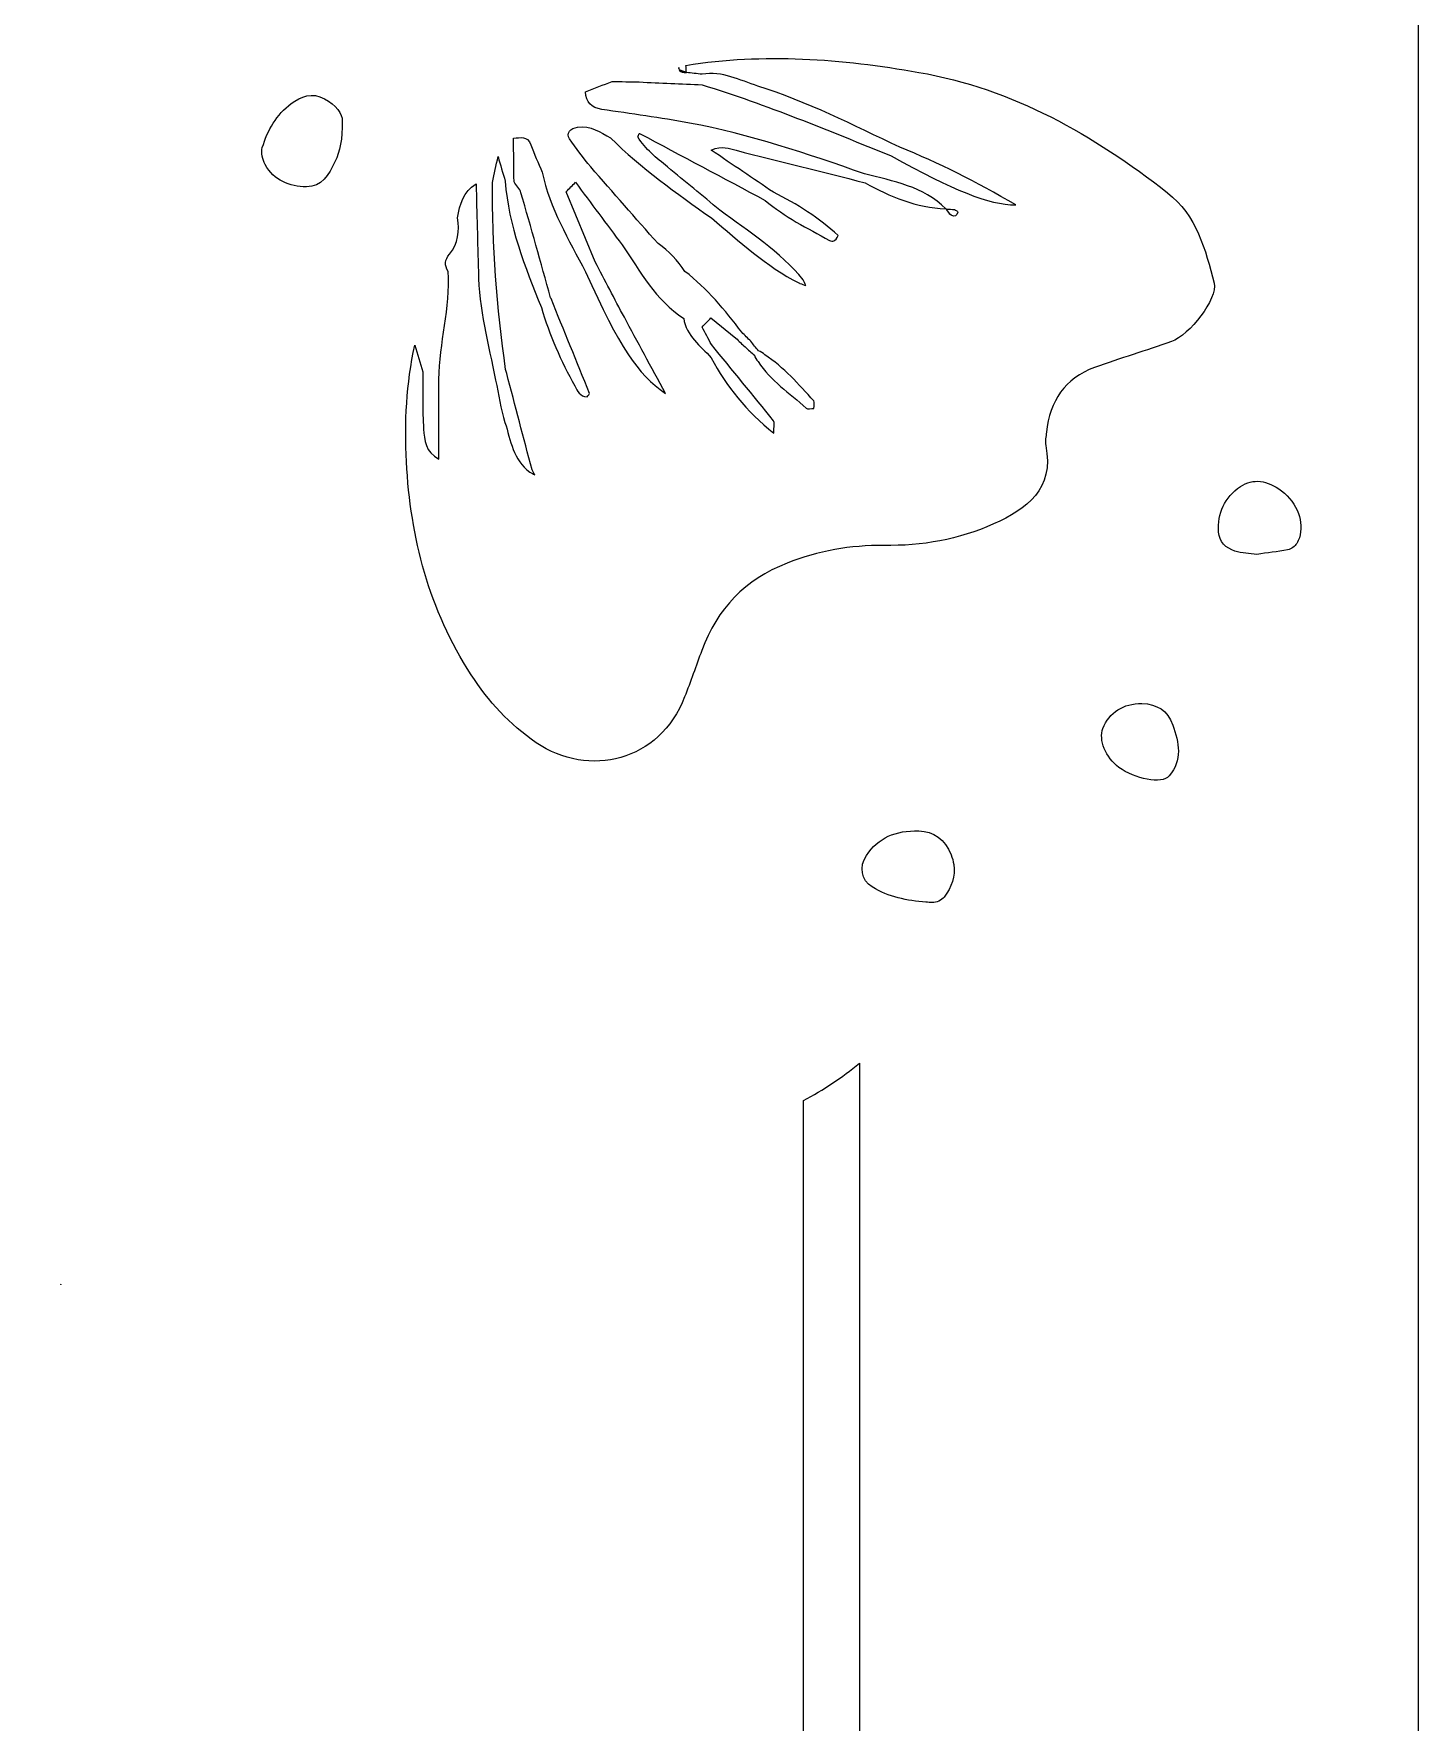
# Model space of a CAD drawing. Header units: centimetres. Extents: x -5.1 to 5.1, y -7 to 7.5.
# Drawn here: x 4.223 to 5.126, y 4.299 to 5.4 of the extents above; entities that cross this region are included whole.
import ezdxf

# ---------------------------------------------------------------- set-up
doc = ezdxf.new("R2010")
doc.units = ezdxf.units.CM
doc.header["$MEASUREMENT"] = 0
doc.layers.add('layer 1', color=7, linetype='Continuous')

msp = doc.modelspace()

# ---------------------------------------------------------------- linework, layer by layer
at = {"layer": 'layer 1', "color": 7}
msp.add_open_spline([(-5.12596, -6.96446), (-5.12596, -6.96446), (5.12594, -6.96446), (5.12594, -6.96446), (5.12594, -6.96446), (5.12594, -6.96446), (5.12594, 7.53467), (5.12594, 7.53467), (5.12594, 7.53467), (5.12594, 7.53467), (-5.12596, 7.53467), (-5.12596, 7.53467), (-5.12596, 7.53467), (-5.12596, 7.53467), (-5.12596, -6.96446), (-5.12596, -6.96446)], degree=3, knots=[0, 0, 0, 0, 0.2, 0.2, 0.2, 0.2, 0.4, 0.4, 0.4, 0.4, 0.6, 0.6, 0.6, 0.6, 1, 1, 1, 1], dxfattribs=at)
at = {"layer": 'layer 1', "color": 17}
for points, knots in [([(4.2329, 5.5304), (4.27735, 5.59383), (4.31806, 5.65945), (4.35055, 5.72997), (4.35055, 5.72997), (4.36279, 5.75661), (4.37669, 5.78246), (4.38985, 5.80868), (4.38985, 5.80868), (4.39895, 5.83083), (4.40805, 5.85298), (4.41712, 5.87517), (4.41712, 5.87517), (4.42153, 5.88865), (4.42594, 5.90213), (4.43035, 5.9156), (4.43035, 5.9156), (4.4301, 5.91765), (4.42982, 5.91969), (4.42957, 5.92171), (4.42957, 5.92171), (4.4282, 5.92319), (4.42682, 5.9247), (4.42541, 5.92615), (4.42541, 5.92615), (4.39038, 5.84), (4.34917, 5.75678), (4.30472, 5.67518), (4.30472, 5.67518), (4.29393, 5.65165), (4.28193, 5.6289), (4.27072, 5.61041), (4.27072, 5.61041), (4.26147, 5.5951), (4.25276, 5.58279), (4.24588, 5.57538), (4.24588, 5.57538), (4.24348, 5.5763), (4.24278, 5.57796), (4.24398, 5.58011), (4.24398, 5.58011), (4.26176, 5.61137), (4.27957, 5.64262), (4.29735, 5.67388), (4.29735, 5.67388), (4.31605, 5.71254), (4.33489, 5.75107), (4.35334, 5.78984), (4.35334, 5.78984), (4.38149, 5.84882), (4.40812, 5.90848), (4.43151, 5.96958), (4.43151, 5.96958), (4.43398, 5.97586), (4.43744, 5.98178), (4.4404, 5.98789), (4.4404, 5.98789), (4.45088, 6.02249), (4.46115, 6.0571), (4.47173, 6.09167), (4.47173, 6.09167), (4.48683, 6.14053), (4.49282, 6.19105), (4.4985, 6.2416), (4.4985, 6.2416), (4.4997, 6.25226), (4.50027, 6.26305), (4.50115, 6.27378), (4.50115, 6.27378), (4.49752, 6.28747), (4.50249, 6.30239), (4.49533, 6.31562), (4.49533, 6.31562), (4.49565, 6.29449), (4.48771, 6.27854), (4.46845, 6.26789), (4.46845, 6.26789), (4.45663, 6.26132), (4.44661, 6.25198), (4.43924, 6.24002), (4.43924, 6.24002), (4.43567, 6.23434), (4.43056, 6.2295), (4.42583, 6.22464), (4.42583, 6.22464), (4.38293, 6.18054), (4.33429, 6.1436), (4.28303, 6.10981), (4.28303, 6.10981), (4.28518, 6.10808), (4.28687, 6.10677), (4.28825, 6.10578), (4.28825, 6.10578), (4.28962, 6.10571), (4.29111, 6.10614), (4.29252, 6.10681), (4.29252, 6.10681), (4.33478, 6.12727), (4.37549, 6.14985), (4.4065, 6.18632), (4.4065, 6.18632), (4.40964, 6.19236), (4.41366, 6.19772), (4.41959, 6.20125), (4.41959, 6.20125), (4.42082, 6.20202), (4.4235, 6.20178), (4.42453, 6.20086), (4.42453, 6.20086), (4.42541, 6.20001), (4.42566, 6.19701), (4.42481, 6.19603), (4.42481, 6.19603), (4.42068, 6.1908), (4.41613, 6.18597), (4.41172, 6.181), (4.41172, 6.181), (4.40766, 6.17546), (4.40336, 6.17024), (4.39884, 6.1653), (4.39884, 6.1653), (4.37447, 6.13866), (4.34381, 6.12046), (4.31058, 6.10586), (4.31058, 6.10586), (4.29382, 6.09848), (4.27647, 6.09234), (4.25939, 6.08568), (4.25939, 6.08568), (4.25946, 6.08384), (4.25911, 6.08204), (4.25851, 6.08031), (4.25851, 6.08031), (4.25802, 6.07509), (4.25512, 6.07181), (4.25057, 6.06924), (4.25057, 6.06924), (4.23971, 6.06317), (4.22909, 6.05664), (4.2184, 6.05033), (4.2184, 6.05033), (4.22045, 6.04825), (4.2226, 6.04617), (4.22471, 6.04405), (4.22471, 6.04405), (4.28867, 6.06476), (4.34709, 6.0963), (4.40086, 6.13634), (4.40086, 6.13634), (4.41525, 6.1471), (4.43074, 6.15479), (4.44714, 6.16107), (4.44714, 6.16107), (4.45568, 6.16435), (4.46287, 6.15948), (4.46302, 6.15023), (4.46302, 6.15023), (4.46312, 6.14547), (4.46196, 6.14064), (4.46093, 6.13591), (4.46093, 6.13591), (4.4495, 6.08317), (4.43296, 6.03195), (4.41571, 5.9809), (4.41571, 5.9809), (4.37468, 5.85962), (4.31224, 5.7486), (4.25114, 5.63694), (4.25114, 5.63694), (4.24041, 5.61736), (4.22644, 5.59955), (4.21364, 5.58117), (4.21364, 5.58117), (4.16887, 5.51679), (4.12364, 5.45276), (4.06917, 5.39582), (4.06917, 5.39582), (4.05852, 5.38467), (4.0473, 5.37649), (4.03224, 5.37388), (4.03224, 5.37388), (4.00045, 5.36834), (3.9699, 5.35814), (3.93879, 5.34989), (3.93879, 5.34989), (3.9045, 5.34082), (3.86957, 5.33676), (3.83408, 5.33715), (3.83408, 5.33715), (3.82526, 5.33726), (3.81644, 5.33722), (3.80759, 5.33701), (3.80759, 5.33701), (3.80265, 5.33687), (3.79785, 5.33588), (3.79746, 5.32865), (3.79746, 5.32865), (3.81606, 5.32745), (3.83447, 5.32809), (3.85292, 5.33098), (3.85292, 5.33098), (3.86869, 5.33345), (3.87973, 5.33091), (3.89518, 5.32287), (3.89518, 5.32287), (3.88834, 5.31835), (3.88044, 5.31786), (3.87278, 5.31634), (3.87278, 5.31634), (3.84971, 5.31172), (3.82643, 5.30858), (3.8029, 5.30706), (3.8029, 5.30706), (3.79616, 5.30664), (3.78935, 5.30519), (3.78286, 5.30311), (3.78286, 5.30311), (3.7793, 5.30198), (3.77626, 5.29845), (3.7775, 5.29387), (3.7775, 5.29387), (3.77831, 5.2908), (3.78081, 5.28974), (3.78409, 5.28999), (3.78409, 5.28999), (3.79683, 5.29083), (3.80956, 5.29052), (3.82198, 5.29433), (3.82198, 5.29433), (3.84266, 5.30071), (3.86382, 5.3042), (3.88555, 5.30512), (3.88555, 5.30512), (3.89924, 5.30565), (3.91268, 5.3084), (3.92598, 5.31203), (3.92598, 5.31203), (3.94584, 5.31743), (3.9662, 5.32068), (3.98673, 5.32198), (3.98673, 5.32198), (3.98818, 5.32209), (3.99054, 5.32064), (3.99107, 5.31937), (3.99107, 5.31937), (3.99163, 5.31793), (3.99103, 5.31556), (3.99012, 5.31412), (3.99012, 5.31412), (3.98849, 5.31168), (3.98662, 5.30921), (3.98426, 5.30759), (3.98426, 5.30759), (3.96468, 5.29422), (3.9487, 5.27683), (3.93163, 5.26071), (3.93163, 5.26071), (3.86142, 5.19452), (3.78515, 5.13653), (3.70147, 5.08834), (3.70147, 5.08834), (3.67177, 5.07123), (3.64224, 5.05373), (3.61275, 5.0363), (3.61275, 5.0363), (3.5925, 5.02434), (3.57162, 5.01387), (3.54946, 5.00554), (3.54946, 5.00554), (3.51284, 4.99175), (3.47672, 4.97658), (3.44042, 4.96201), (3.44042, 4.96201), (3.44754, 4.95552), (3.45718, 4.95799), (3.46529, 4.95516), (3.46529, 4.95516), (3.47301, 4.95612), (3.48088, 4.95665), (3.4885, 4.95806), (3.4885, 4.95806), (3.51944, 4.96384), (3.54844, 4.97605), (3.57754, 4.9873), (3.57754, 4.9873), (3.65639, 5.01775), (3.73065, 5.05712), (3.79983, 5.1058), (3.79983, 5.1058), (3.80614, 5.11025), (3.81263, 5.11515), (3.82202, 5.1118), (3.82202, 5.1118), (3.8241, 5.08672), (3.82643, 5.06142), (3.82819, 5.03602), (3.82819, 5.03602), (3.82936, 5.02029), (3.8332, 5.00512), (3.83733, 4.98998), (3.83733, 4.98998), (3.8386, 4.98533), (3.84047, 4.9806), (3.84639, 4.97986), (3.84639, 4.97986), (3.84689, 4.9964), (3.84618, 5.01281), (3.84301, 5.02911), (3.84301, 5.02911), (3.84167, 5.03634), (3.83969, 5.04431), (3.84639, 5.05045), (3.84639, 5.05045), (3.84639, 5.05045), (3.84639, 5.05038), (3.84639, 5.05038), (3.84639, 5.05038), (3.84639, 5.05038), (3.84682, 5.0508), (3.84682, 5.0508), (3.84682, 5.0508), (3.84668, 5.0507), (3.84654, 5.05056), (3.84639, 5.05045), (3.84639, 5.05045), (3.84696, 5.05472), (3.84745, 5.05895), (3.84805, 5.06322), (3.84805, 5.06322), (3.84841, 5.06597), (3.84946, 5.06816), (3.85274, 5.06819), (3.85274, 5.06819), (3.85895, 5.07701), (3.85574, 5.08936), (3.86375, 5.09751), (3.86375, 5.09751), (3.86798, 5.10958), (3.87197, 5.12185), (3.87084, 5.13476), (3.87084, 5.13476), (3.86996, 5.14517), (3.87518, 5.15096), (3.8827, 5.15642), (3.8827, 5.15642), (3.88898, 5.16105), (3.89554, 5.16581), (3.90037, 5.17184), (3.90037, 5.17184), (3.91586, 5.19121), (3.93582, 5.20546), (3.95463, 5.22102), (3.95463, 5.22102), (3.95992, 5.22539), (3.9651, 5.22987), (3.97022, 5.23446), (3.97022, 5.23446), (4.06914, 5.32301), (4.15673, 5.42161), (4.2329, 5.5304)], [0, 0, 0, 0, 0.010989, 0.010989, 0.010989, 0.010989, 0.021978, 0.021978, 0.021978, 0.021978, 0.032967, 0.032967, 0.032967, 0.032967, 0.043956, 0.043956, 0.043956, 0.043956, 0.0549451, 0.0549451, 0.0549451, 0.0549451, 0.0659341, 0.0659341, 0.0659341, 0.0659341, 0.0769231, 0.0769231, 0.0769231, 0.0769231, 0.0879121, 0.0879121, 0.0879121, 0.0879121, 0.0989011, 0.0989011, 0.0989011, 0.0989011, 0.1098901, 0.1098901, 0.1098901, 0.1098901, 0.1208791, 0.1208791, 0.1208791, 0.1208791, 0.1318681, 0.1318681, 0.1318681, 0.1318681, 0.1428571, 0.1428571, 0.1428571, 0.1428571, 0.1538462, 0.1538462, 0.1538462, 0.1538462, 0.1648352, 0.1648352, 0.1648352, 0.1648352, 0.1758242, 0.1758242, 0.1758242, 0.1758242, 0.1868132, 0.1868132, 0.1868132, 0.1868132, 0.1978022, 0.1978022, 0.1978022, 0.1978022, 0.2087912, 0.2087912, 0.2087912, 0.2087912, 0.2197802, 0.2197802, 0.2197802, 0.2197802, 0.2307692, 0.2307692, 0.2307692, 0.2307692, 0.2417582, 0.2417582, 0.2417582, 0.2417582, 0.2527473, 0.2527473, 0.2527473, 0.2527473, 0.2637363, 0.2637363, 0.2637363, 0.2637363, 0.2747253, 0.2747253, 0.2747253, 0.2747253, 0.2857143, 0.2857143, 0.2857143, 0.2857143, 0.2967033, 0.2967033, 0.2967033, 0.2967033, 0.3076923, 0.3076923, 0.3076923, 0.3076923, 0.3186813, 0.3186813, 0.3186813, 0.3186813, 0.3296703, 0.3296703, 0.3296703, 0.3296703, 0.3406593, 0.3406593, 0.3406593, 0.3406593, 0.3516484, 0.3516484, 0.3516484, 0.3516484, 0.3626374, 0.3626374, 0.3626374, 0.3626374, 0.3736264, 0.3736264, 0.3736264, 0.3736264, 0.3846154, 0.3846154, 0.3846154, 0.3846154, 0.3956044, 0.3956044, 0.3956044, 0.3956044, 0.4065934, 0.4065934, 0.4065934, 0.4065934, 0.4175824, 0.4175824, 0.4175824, 0.4175824, 0.4285714, 0.4285714, 0.4285714, 0.4285714, 0.4395604, 0.4395604, 0.4395604, 0.4395604, 0.4505495, 0.4505495, 0.4505495, 0.4505495, 0.4615385, 0.4615385, 0.4615385, 0.4615385, 0.4725275, 0.4725275, 0.4725275, 0.4725275, 0.4835165, 0.4835165, 0.4835165, 0.4835165, 0.4945055, 0.4945055, 0.4945055, 0.4945055, 0.5054945, 0.5054945, 0.5054945, 0.5054945, 0.5164835, 0.5164835, 0.5164835, 0.5164835, 0.5274725, 0.5274725, 0.5274725, 0.5274725, 0.5384615, 0.5384615, 0.5384615, 0.5384615, 0.5494505, 0.5494505, 0.5494505, 0.5494505, 0.5604396, 0.5604396, 0.5604396, 0.5604396, 0.5714286, 0.5714286, 0.5714286, 0.5714286, 0.5824176, 0.5824176, 0.5824176, 0.5824176, 0.5934066, 0.5934066, 0.5934066, 0.5934066, 0.6043956, 0.6043956, 0.6043956, 0.6043956, 0.6153846, 0.6153846, 0.6153846, 0.6153846, 0.6263736, 0.6263736, 0.6263736, 0.6263736, 0.6373626, 0.6373626, 0.6373626, 0.6373626, 0.6483516, 0.6483516, 0.6483516, 0.6483516, 0.6593407, 0.6593407, 0.6593407, 0.6593407, 0.6703297, 0.6703297, 0.6703297, 0.6703297, 0.6813187, 0.6813187, 0.6813187, 0.6813187, 0.6923077, 0.6923077, 0.6923077, 0.6923077, 0.7032967, 0.7032967, 0.7032967, 0.7032967, 0.7142857, 0.7142857, 0.7142857, 0.7142857, 0.7252747, 0.7252747, 0.7252747, 0.7252747, 0.7362637, 0.7362637, 0.7362637, 0.7362637, 0.7472527, 0.7472527, 0.7472527, 0.7472527, 0.7582418, 0.7582418, 0.7582418, 0.7582418, 0.7692308, 0.7692308, 0.7692308, 0.7692308, 0.7802198, 0.7802198, 0.7802198, 0.7802198, 0.7912088, 0.7912088, 0.7912088, 0.7912088, 0.8021978, 0.8021978, 0.8021978, 0.8021978, 0.8131868, 0.8131868, 0.8131868, 0.8131868, 0.8241758, 0.8241758, 0.8241758, 0.8241758, 0.8351648, 0.8351648, 0.8351648, 0.8351648, 0.8461538, 0.8461538, 0.8461538, 0.8461538, 0.8571429, 0.8571429, 0.8571429, 0.8571429, 0.8681319, 0.8681319, 0.8681319, 0.8681319, 0.8791209, 0.8791209, 0.8791209, 0.8791209, 0.8901099, 0.8901099, 0.8901099, 0.8901099, 0.9010989, 0.9010989, 0.9010989, 0.9010989, 0.9120879, 0.9120879, 0.9120879, 0.9120879, 0.9230769, 0.9230769, 0.9230769, 0.9230769, 0.9340659, 0.9340659, 0.9340659, 0.9340659, 0.9450549, 0.9450549, 0.9450549, 0.9450549, 0.956044, 0.956044, 0.956044, 0.956044, 0.967033, 0.967033, 0.967033, 0.967033, 0.978022, 0.978022, 0.978022, 0.978022, 1, 1, 1, 1]), ([(4.53597, 5.33197), (4.53604, 5.32248), (4.53618, 5.31302), (4.53629, 5.30353), (4.53629, 5.30353), (4.53784, 5.3012), (4.5401, 5.29909), (4.54084, 5.29651), (4.54084, 5.29651), (4.54747, 5.27376), (4.55382, 5.2509), (4.56013, 5.22807), (4.56013, 5.22807), (4.56028, 5.22786), (4.56035, 5.22765), (4.56042, 5.22747), (4.56042, 5.22747), (4.56881, 5.20691), (4.57717, 5.1863), (4.5855, 5.1657), (4.5855, 5.1657), (4.58564, 5.16524), (4.58451, 5.16426), (4.58398, 5.16352), (4.58398, 5.16352), (4.57918, 5.16348), (4.5777, 5.16729), (4.57594, 5.17054), (4.57594, 5.17054), (4.56687, 5.1868), (4.55939, 5.20377), (4.55414, 5.22169), (4.55414, 5.22169), (4.54352, 5.24829), (4.53262, 5.27485), (4.53057, 5.30396), (4.53057, 5.30396), (4.52902, 5.30932), (4.52747, 5.31461), (4.52592, 5.32001), (4.52592, 5.32001), (4.52465, 5.3144), (4.52341, 5.30879), (4.52225, 5.30322), (4.52225, 5.30322), (4.52196, 5.26233), (4.52496, 5.22169), (4.53085, 5.18119), (4.53085, 5.18119), (4.5311, 5.18038), (4.53135, 5.17953), (4.53156, 5.17872), (4.53156, 5.17872), (4.53706, 5.15773), (4.5425, 5.1367), (4.54803, 5.11575), (4.54803, 5.11575), (4.54863, 5.11462), (4.54927, 5.11356), (4.54987, 5.1125), (4.54987, 5.1125), (4.54881, 5.11314), (4.54775, 5.11377), (4.54669, 5.11441), (4.54669, 5.11441), (4.53562, 5.12228), (4.53417, 5.13515), (4.5304, 5.14665), (4.5304, 5.14665), (4.52747, 5.15554), (4.52623, 5.16503), (4.52433, 5.17431), (4.52433, 5.17431), (4.51953, 5.19773), (4.51329, 5.22095), (4.51304, 5.24511), (4.51304, 5.24511), (4.51258, 5.26413), (4.51205, 5.28318), (4.51156, 5.30219), (4.51156, 5.30219), (4.50309, 5.29729), (4.50108, 5.28886), (4.49946, 5.28018), (4.49946, 5.28018), (4.50108, 5.27154), (4.49981, 5.26349), (4.4942, 5.25644), (4.4942, 5.25644), (4.49131, 5.25284), (4.49057, 5.24913), (4.49346, 5.24518), (4.49346, 5.24518), (4.49491, 5.22144), (4.4876, 5.19844), (4.48732, 5.17484), (4.48732, 5.17484), (4.48732, 5.17484), (4.48732, 5.12277), (4.48732, 5.12277), (4.48732, 5.12277), (4.4784, 5.12746), (4.4778, 5.1354), (4.47734, 5.14242), (4.47734, 5.14242), (4.47642, 5.1548), (4.47691, 5.16729), (4.47684, 5.17971), (4.47684, 5.17971), (4.47508, 5.18549), (4.47328, 5.19131), (4.47155, 5.19714), (4.47155, 5.19714), (4.46615, 5.17205), (4.46478, 5.14662), (4.46615, 5.12115), (4.46615, 5.12115), (4.4688, 5.07148), (4.4809, 5.02445), (4.50835, 4.98229), (4.50835, 4.98229), (4.51964, 4.9649), (4.53339, 4.94977), (4.55072, 4.93798), (4.55072, 4.93798), (4.58508, 4.91467), (4.63125, 4.92557), (4.64755, 4.96779), (4.64755, 4.96779), (4.65143, 4.97781), (4.65503, 4.98797), (4.65874, 4.9981), (4.65874, 4.9981), (4.66879, 5.02537), (4.68706, 5.04435), (4.71433, 5.055), (4.71433, 5.055), (4.73476, 5.06297), (4.75571, 5.06682), (4.77745, 5.06654), (4.77745, 5.06654), (4.80235, 5.06622), (4.82634, 5.07035), (4.84899, 5.08058), (4.84899, 5.08058), (4.87069, 5.09038), (4.88871, 5.10319), (4.88303, 5.13166), (4.88303, 5.13166), (4.88247, 5.13445), (4.88317, 5.13752), (4.88349, 5.14041), (4.88349, 5.14041), (4.88582, 5.16059), (4.89534, 5.17555), (4.91492, 5.1826), (4.91492, 5.1826), (4.93154, 5.1886), (4.9484, 5.19361), (4.96502, 5.19943), (4.96502, 5.19943), (4.9768, 5.20359), (4.99525, 5.2274), (4.99278, 5.23753), (4.99278, 5.23753), (4.98731, 5.25937), (4.98128, 5.2818), (4.96241, 5.29651), (4.96241, 5.29651), (4.91408, 5.33426), (4.86183, 5.36425), (4.8002, 5.37497), (4.8002, 5.37497), (4.74975, 5.38379), (4.69934, 5.38778), (4.6484, 5.37949), (4.6484, 5.37949), (4.64851, 5.37797), (4.64861, 5.37645), (4.64868, 5.3749), (4.64868, 5.3749), (4.64724, 5.3755), (4.64575, 5.37606), (4.64424, 5.37666), (4.64424, 5.37666), (4.64575, 5.37606), (4.64724, 5.3755), (4.64868, 5.3749), (4.64868, 5.3749), (4.64664, 5.37465), (4.64494, 5.37494), (4.64424, 5.37666), (4.64424, 5.37666), (4.64491, 5.37494), (4.64664, 5.37465), (4.64868, 5.3749), (4.64868, 5.3749), (4.65214, 5.37455), (4.65556, 5.37412), (4.65902, 5.3737), (4.65902, 5.3737), (4.67214, 5.37606), (4.68354, 5.36975), (4.69528, 5.36601), (4.69528, 5.36601), (4.72746, 5.35581), (4.75748, 5.34057), (4.78792, 5.32618), (4.78792, 5.32618), (4.81322, 5.31595), (4.83749, 5.30374), (4.86349, 5.28858), (4.86349, 5.28858), (4.84588, 5.28865), (4.82281, 5.2981), (4.78228, 5.32054), (4.78228, 5.32054), (4.74157, 5.33687), (4.70103, 5.35394), (4.65902, 5.36686), (4.65902, 5.36686), (4.64537, 5.36746), (4.63168, 5.36809), (4.61799, 5.36869), (4.61799, 5.36869), (4.6121, 5.36883), (4.60614, 5.36894), (4.60021, 5.36904), (4.60021, 5.36904), (4.59446, 5.36682), (4.58867, 5.36456), (4.58292, 5.36231), (4.58292, 5.36231), (4.5831, 5.35543), (4.58684, 5.35186), (4.59351, 5.35084), (4.59351, 5.35084), (4.61259, 5.34795), (4.63175, 5.34544), (4.65076, 5.34192), (4.65076, 5.34192), (4.68982, 5.33465), (4.72739, 5.32195), (4.76478, 5.30886), (4.76478, 5.30886), (4.78358, 5.30389), (4.80323, 5.30075), (4.81784, 5.28596), (4.81784, 5.28596), (4.79875, 5.28688), (4.78157, 5.29369), (4.7652, 5.30304), (4.7652, 5.30304), (4.73719, 5.31006), (4.70918, 5.31711), (4.68121, 5.32414), (4.68121, 5.32414), (4.67659, 5.3253), (4.67204, 5.32742), (4.66491, 5.32428), (4.66491, 5.32428), (4.67913, 5.31461), (4.69229, 5.30572), (4.70548, 5.29679), (4.70548, 5.29679), (4.72097, 5.28914), (4.73532, 5.27997), (4.74774, 5.26864), (4.74774, 5.26864), (4.74573, 5.26476), (4.74404, 5.2642), (4.74192, 5.26543), (4.74192, 5.26543), (4.72763, 5.27358), (4.71271, 5.28053), (4.70015, 5.2915), (4.70015, 5.2915), (4.67281, 5.30604), (4.64547, 5.32061), (4.61813, 5.33514), (4.61813, 5.33514), (4.6181, 5.33511), (4.61803, 5.33511), (4.61796, 5.33507), (4.61796, 5.33507), (4.6176, 5.33433), (4.61732, 5.33355), (4.61707, 5.33285), (4.61707, 5.33285), (4.62194, 5.32495), (4.62921, 5.31916), (4.63641, 5.31327), (4.63641, 5.31327), (4.64787, 5.30399), (4.65912, 5.29454), (4.67045, 5.28519), (4.67045, 5.28519), (4.6896, 5.27118), (4.70954, 5.25817), (4.72495, 5.23972), (4.72495, 5.23972), (4.72552, 5.23848), (4.72601, 5.23725), (4.72661, 5.23601), (4.72661, 5.23601), (4.72531, 5.23643), (4.724, 5.23696), (4.72273, 5.23742), (4.72273, 5.23742), (4.72273, 5.23742), (4.72269, 5.23742), (4.72269, 5.23742), (4.72269, 5.23742), (4.72248, 5.23749), (4.72234, 5.2376), (4.72213, 5.2377), (4.72213, 5.2377), (4.70061, 5.24839), (4.68332, 5.2648), (4.66509, 5.28004), (4.66509, 5.28004), (4.64216, 5.29612), (4.61933, 5.31249), (4.59926, 5.33221), (4.59926, 5.33221), (4.59256, 5.33609), (4.58621, 5.34036), (4.57777, 5.33927), (4.57777, 5.33927), (4.57319, 5.33867), (4.57001, 5.33507), (4.57238, 5.33172), (4.57238, 5.33172), (4.57682, 5.32544), (4.58137, 5.31916), (4.58638, 5.31334), (4.58638, 5.31334), (4.60088, 5.29655), (4.61559, 5.27997), (4.63023, 5.26332), (4.63023, 5.26332), (4.63746, 5.25862), (4.64286, 5.2522), (4.64773, 5.24522), (4.64773, 5.24522), (4.66216, 5.23397), (4.67398, 5.22017), (4.68481, 5.20553), (4.68481, 5.20553), (4.68678, 5.20359), (4.68879, 5.20162), (4.6907, 5.19964), (4.6907, 5.19964), (4.69236, 5.19759), (4.69401, 5.19548), (4.69571, 5.19343), (4.69571, 5.19343), (4.69733, 5.1929), (4.69867, 5.19202), (4.6998, 5.19075), (4.6998, 5.19075), (4.71236, 5.18278), (4.72178, 5.17156), (4.73173, 5.16087), (4.73173, 5.16087), (4.73261, 5.15995), (4.73187, 5.15755), (4.73187, 5.15593), (4.73187, 5.15593), (4.73021, 5.15593), (4.72777, 5.15523), (4.72682, 5.15604), (4.72682, 5.15604), (4.71603, 5.16581), (4.70361, 5.17392), (4.6955, 5.18641), (4.6955, 5.18641), (4.6943, 5.18761), (4.69348, 5.18902), (4.69303, 5.19064), (4.69303, 5.19064), (4.69098, 5.19241), (4.689, 5.19417), (4.68699, 5.19594), (4.68699, 5.19594), (4.68498, 5.19784), (4.68297, 5.19975), (4.68096, 5.20165), (4.68096, 5.20165), (4.68096, 5.20165), (4.66473, 5.21488), (4.66473, 5.21488), (4.66473, 5.21488), (4.66279, 5.21287), (4.66089, 5.21093), (4.65895, 5.20895), (4.65895, 5.20895), (4.66096, 5.20518), (4.663, 5.20133), (4.66502, 5.19752), (4.66502, 5.19752), (4.6786, 5.18094), (4.69218, 5.16443), (4.70555, 5.14775), (4.70555, 5.14775), (4.70643, 5.14669), (4.70566, 5.14429), (4.70566, 5.13967), (4.70566, 5.13967), (4.68777, 5.1542), (4.67479, 5.17015), (4.66495, 5.18881), (4.66495, 5.18881), (4.66491, 5.18884), (4.66487, 5.18888), (4.66487, 5.18892), (4.66487, 5.18892), (4.65785, 5.19675), (4.64861, 5.20303), (4.64695, 5.2146), (4.64695, 5.2146), (4.62868, 5.22642), (4.61855, 5.24518), (4.60681, 5.26254), (4.60681, 5.26254), (4.59665, 5.27609), (4.58652, 5.2897), (4.5764, 5.30332), (4.5764, 5.30332), (4.57442, 5.30128), (4.57241, 5.29923), (4.5704, 5.29718), (4.5704, 5.29718), (4.5704, 5.29718), (4.58924, 5.25139), (4.58924, 5.25139), (4.58924, 5.25139), (4.59555, 5.23936), (4.6018, 5.2273), (4.60825, 5.21527), (4.60825, 5.21527), (4.61686, 5.19918), (4.62561, 5.18317), (4.63506, 5.16567), (4.63506, 5.16567), (4.61644, 5.17854), (4.60547, 5.19548), (4.58296, 5.24483), (4.58296, 5.24483), (4.57199, 5.26589), (4.55954, 5.28632), (4.55463, 5.30995), (4.55463, 5.30995), (4.55216, 5.31592), (4.54941, 5.32174), (4.54722, 5.32777), (4.54722, 5.32777), (4.54504, 5.33394), (4.54038, 5.33246), (4.53597, 5.33197)], [0, 0, 0, 0, 0.0086207, 0.0086207, 0.0086207, 0.0086207, 0.0172414, 0.0172414, 0.0172414, 0.0172414, 0.0258621, 0.0258621, 0.0258621, 0.0258621, 0.0344828, 0.0344828, 0.0344828, 0.0344828, 0.0431034, 0.0431034, 0.0431034, 0.0431034, 0.0517241, 0.0517241, 0.0517241, 0.0517241, 0.0603448, 0.0603448, 0.0603448, 0.0603448, 0.0689655, 0.0689655, 0.0689655, 0.0689655, 0.0775862, 0.0775862, 0.0775862, 0.0775862, 0.0862069, 0.0862069, 0.0862069, 0.0862069, 0.0948276, 0.0948276, 0.0948276, 0.0948276, 0.1034483, 0.1034483, 0.1034483, 0.1034483, 0.112069, 0.112069, 0.112069, 0.112069, 0.1206897, 0.1206897, 0.1206897, 0.1206897, 0.1293103, 0.1293103, 0.1293103, 0.1293103, 0.137931, 0.137931, 0.137931, 0.137931, 0.1465517, 0.1465517, 0.1465517, 0.1465517, 0.1551724, 0.1551724, 0.1551724, 0.1551724, 0.1637931, 0.1637931, 0.1637931, 0.1637931, 0.1724138, 0.1724138, 0.1724138, 0.1724138, 0.1810345, 0.1810345, 0.1810345, 0.1810345, 0.1896552, 0.1896552, 0.1896552, 0.1896552, 0.1982759, 0.1982759, 0.1982759, 0.1982759, 0.2068966, 0.2068966, 0.2068966, 0.2068966, 0.2155172, 0.2155172, 0.2155172, 0.2155172, 0.2241379, 0.2241379, 0.2241379, 0.2241379, 0.2327586, 0.2327586, 0.2327586, 0.2327586, 0.2413793, 0.2413793, 0.2413793, 0.2413793, 0.25, 0.25, 0.25, 0.25, 0.2586207, 0.2586207, 0.2586207, 0.2586207, 0.2672414, 0.2672414, 0.2672414, 0.2672414, 0.2758621, 0.2758621, 0.2758621, 0.2758621, 0.2844828, 0.2844828, 0.2844828, 0.2844828, 0.2931034, 0.2931034, 0.2931034, 0.2931034, 0.3017241, 0.3017241, 0.3017241, 0.3017241, 0.3103448, 0.3103448, 0.3103448, 0.3103448, 0.3189655, 0.3189655, 0.3189655, 0.3189655, 0.3275862, 0.3275862, 0.3275862, 0.3275862, 0.3362069, 0.3362069, 0.3362069, 0.3362069, 0.3448276, 0.3448276, 0.3448276, 0.3448276, 0.3534483, 0.3534483, 0.3534483, 0.3534483, 0.362069, 0.362069, 0.362069, 0.362069, 0.3706897, 0.3706897, 0.3706897, 0.3706897, 0.3793103, 0.3793103, 0.3793103, 0.3793103, 0.387931, 0.387931, 0.387931, 0.387931, 0.3965517, 0.3965517, 0.3965517, 0.3965517, 0.4051724, 0.4051724, 0.4051724, 0.4051724, 0.4137931, 0.4137931, 0.4137931, 0.4137931, 0.4224138, 0.4224138, 0.4224138, 0.4224138, 0.4310345, 0.4310345, 0.4310345, 0.4310345, 0.4396552, 0.4396552, 0.4396552, 0.4396552, 0.4482759, 0.4482759, 0.4482759, 0.4482759, 0.4568966, 0.4568966, 0.4568966, 0.4568966, 0.4655172, 0.4655172, 0.4655172, 0.4655172, 0.4741379, 0.4741379, 0.4741379, 0.4741379, 0.4827586, 0.4827586, 0.4827586, 0.4827586, 0.4913793, 0.4913793, 0.4913793, 0.4913793, 0.5, 0.5, 0.5, 0.5, 0.5086207, 0.5086207, 0.5086207, 0.5086207, 0.5172414, 0.5172414, 0.5172414, 0.5172414, 0.5258621, 0.5258621, 0.5258621, 0.5258621, 0.5344828, 0.5344828, 0.5344828, 0.5344828, 0.5431034, 0.5431034, 0.5431034, 0.5431034, 0.5517241, 0.5517241, 0.5517241, 0.5517241, 0.5603448, 0.5603448, 0.5603448, 0.5603448, 0.5689655, 0.5689655, 0.5689655, 0.5689655, 0.5775862, 0.5775862, 0.5775862, 0.5775862, 0.5862069, 0.5862069, 0.5862069, 0.5862069, 0.5948276, 0.5948276, 0.5948276, 0.5948276, 0.6034483, 0.6034483, 0.6034483, 0.6034483, 0.612069, 0.612069, 0.612069, 0.612069, 0.6206897, 0.6206897, 0.6206897, 0.6206897, 0.6293103, 0.6293103, 0.6293103, 0.6293103, 0.637931, 0.637931, 0.637931, 0.637931, 0.6465517, 0.6465517, 0.6465517, 0.6465517, 0.6551724, 0.6551724, 0.6551724, 0.6551724, 0.6637931, 0.6637931, 0.6637931, 0.6637931, 0.6724138, 0.6724138, 0.6724138, 0.6724138, 0.6810345, 0.6810345, 0.6810345, 0.6810345, 0.6896552, 0.6896552, 0.6896552, 0.6896552, 0.6982759, 0.6982759, 0.6982759, 0.6982759, 0.7068966, 0.7068966, 0.7068966, 0.7068966, 0.7155172, 0.7155172, 0.7155172, 0.7155172, 0.7241379, 0.7241379, 0.7241379, 0.7241379, 0.7327586, 0.7327586, 0.7327586, 0.7327586, 0.7413793, 0.7413793, 0.7413793, 0.7413793, 0.75, 0.75, 0.75, 0.75, 0.7586207, 0.7586207, 0.7586207, 0.7586207, 0.7672414, 0.7672414, 0.7672414, 0.7672414, 0.7758621, 0.7758621, 0.7758621, 0.7758621, 0.7844828, 0.7844828, 0.7844828, 0.7844828, 0.7931034, 0.7931034, 0.7931034, 0.7931034, 0.8017241, 0.8017241, 0.8017241, 0.8017241, 0.8103448, 0.8103448, 0.8103448, 0.8103448, 0.8189655, 0.8189655, 0.8189655, 0.8189655, 0.8275862, 0.8275862, 0.8275862, 0.8275862, 0.8362069, 0.8362069, 0.8362069, 0.8362069, 0.8448276, 0.8448276, 0.8448276, 0.8448276, 0.8534483, 0.8534483, 0.8534483, 0.8534483, 0.862069, 0.862069, 0.862069, 0.862069, 0.8706897, 0.8706897, 0.8706897, 0.8706897, 0.8793103, 0.8793103, 0.8793103, 0.8793103, 0.887931, 0.887931, 0.887931, 0.887931, 0.8965517, 0.8965517, 0.8965517, 0.8965517, 0.9051724, 0.9051724, 0.9051724, 0.9051724, 0.9137931, 0.9137931, 0.9137931, 0.9137931, 0.9224138, 0.9224138, 0.9224138, 0.9224138, 0.9310345, 0.9310345, 0.9310345, 0.9310345, 0.9396552, 0.9396552, 0.9396552, 0.9396552, 0.9482759, 0.9482759, 0.9482759, 0.9482759, 0.9568966, 0.9568966, 0.9568966, 0.9568966, 0.9655172, 0.9655172, 0.9655172, 0.9655172, 0.9741379, 0.9741379, 0.9741379, 0.9741379, 0.9827586, 0.9827586, 0.9827586, 0.9827586, 1, 1, 1, 1]), ([(4.64406, 5.37712), (4.64399, 5.37755), (4.64357, 5.37751), (4.64367, 5.37818), (4.64367, 5.37818), (4.64357, 5.37751), (4.64399, 5.37755), (4.64406, 5.37712)], [0, 0, 0, 0, 0.3333333, 0.3333333, 0.3333333, 0.3333333, 1, 1, 1, 1]), ([(4.37217, 5.3259), (4.37129, 5.32262), (4.37232, 5.318), (4.37401, 5.31489), (4.37401, 5.31489), (4.37976, 5.30452), (4.38995, 5.30053), (4.40089, 5.30036), (4.40089, 5.30036), (4.41091, 5.30018), (4.41553, 5.3084), (4.41945, 5.31655), (4.41945, 5.31655), (4.42294, 5.32375), (4.42435, 5.33123), (4.42428, 5.34329), (4.42428, 5.34329), (4.42449, 5.34784), (4.42022, 5.35373), (4.41278, 5.35779), (4.41278, 5.35779), (4.40463, 5.3622), (4.39733, 5.35927), (4.39105, 5.35462), (4.39105, 5.35462), (4.38142, 5.34745), (4.37553, 5.33722), (4.37217, 5.3259)], [0, 0, 0, 0, 0.125, 0.125, 0.125, 0.125, 0.25, 0.25, 0.25, 0.25, 0.375, 0.375, 0.375, 0.375, 0.5, 0.5, 0.5, 0.5, 0.625, 0.625, 0.625, 0.625, 0.75, 0.75, 0.75, 0.75, 1, 1, 1, 1]), ([(4.81837, 5.28575), (4.81833, 5.28582), (4.81826, 5.28589), (4.81826, 5.28596), (4.81826, 5.28596), (4.81826, 5.28596), (4.81784, 5.28596), (4.81784, 5.28596), (4.81784, 5.28596), (4.81784, 5.28596), (4.81805, 5.28575), (4.81805, 5.28575), (4.81805, 5.28575), (4.81805, 5.28575), (4.81837, 5.28575), (4.81837, 5.28575)], [0, 0, 0, 0, 0.2, 0.2, 0.2, 0.2, 0.4, 0.4, 0.4, 0.4, 0.6, 0.6, 0.6, 0.6, 1, 1, 1, 1]), ([(4.82567, 5.28381), (4.82574, 5.28427), (4.8244, 5.28536), (4.82355, 5.28547), (4.82355, 5.28547), (4.82183, 5.28579), (4.8201, 5.28568), (4.81837, 5.28575), (4.81837, 5.28575), (4.81936, 5.28434), (4.8201, 5.28258), (4.82144, 5.28177), (4.82144, 5.28177), (4.82341, 5.28046), (4.82525, 5.28148), (4.82567, 5.28381)], [0, 0, 0, 0, 0.2, 0.2, 0.2, 0.2, 0.4, 0.4, 0.4, 0.4, 0.6, 0.6, 0.6, 0.6, 1, 1, 1, 1]), ([(5.04781, 5.08739), (5.04584, 5.093), (5.04203, 5.09822), (5.03688, 5.10217), (5.03688, 5.10217), (5.02757, 5.10922), (5.01818, 5.11039), (5.01007, 5.10495), (5.01007, 5.10495), (4.99959, 5.09793), (4.99497, 5.08753), (4.99574, 5.07525), (4.99574, 5.07525), (4.9961, 5.06918), (5.00054, 5.06463), (5.00643, 5.06287), (5.00643, 5.06287), (5.01098, 5.06149), (5.01585, 5.06142), (5.02072, 5.06072), (5.02072, 5.06072), (5.02742, 5.0617), (5.03416, 5.06244), (5.04072, 5.06375), (5.04072, 5.06375), (5.04344, 5.06428), (5.04538, 5.06583), (5.04672, 5.06791), (5.04672, 5.06791), (5.0475, 5.06901), (5.04803, 5.07028), (5.04841, 5.07162), (5.04841, 5.07162), (5.04993, 5.07673), (5.04961, 5.0822), (5.04781, 5.08739)], [0, 0, 0, 0, 0.1, 0.1, 0.1, 0.1, 0.2, 0.2, 0.2, 0.2, 0.3, 0.3, 0.3, 0.3, 0.4, 0.4, 0.4, 0.4, 0.5, 0.5, 0.5, 0.5, 0.6, 0.6, 0.6, 0.6, 0.7, 0.7, 0.7, 0.7, 0.8, 0.8, 0.8, 0.8, 1, 1, 1, 1]), ([(4.96583, 4.94949), (4.96237, 4.95894), (4.95574, 4.96328), (4.94572, 4.96346), (4.94572, 4.96346), (4.93369, 4.9637), (4.92438, 4.95774), (4.92029, 4.94726), (4.92029, 4.94726), (4.91746, 4.93975), (4.92208, 4.92839), (4.93076, 4.9219), (4.93076, 4.9219), (4.94103, 4.91421), (4.95867, 4.91068), (4.9635, 4.91629), (4.9635, 4.91629), (4.97225, 4.92648), (4.97003, 4.93813), (4.96583, 4.94949)], [0, 0, 0, 0, 0.1666667, 0.1666667, 0.1666667, 0.1666667, 0.3333333, 0.3333333, 0.3333333, 0.3333333, 0.5, 0.5, 0.5, 0.5, 0.6666667, 0.6666667, 0.6666667, 0.6666667, 1, 1, 1, 1]), ([(4.82306, 4.85861), (4.82274, 4.86066), (4.82214, 4.86277), (4.8213, 4.86489), (4.8213, 4.86489), (4.8171, 4.87512), (4.81011, 4.88016), (4.80027, 4.88052), (4.80027, 4.88052), (4.78503, 4.88083), (4.77381, 4.87611), (4.76612, 4.8644), (4.76612, 4.8644), (4.76122, 4.85688), (4.76263, 4.84852), (4.76993, 4.84393), (4.76993, 4.84393), (4.78062, 4.83723), (4.79265, 4.83501), (4.80489, 4.83402), (4.80489, 4.83402), (4.80634, 4.83388), (4.80778, 4.83381), (4.80916, 4.8337), (4.80916, 4.8337), (4.81163, 4.8336), (4.81523, 4.83529), (4.81675, 4.83734), (4.81675, 4.83734), (4.82165, 4.84386), (4.82426, 4.85092), (4.82306, 4.85861)], [0, 0, 0, 0, 0.1111111, 0.1111111, 0.1111111, 0.1111111, 0.2222222, 0.2222222, 0.2222222, 0.2222222, 0.3333333, 0.3333333, 0.3333333, 0.3333333, 0.4444444, 0.4444444, 0.4444444, 0.4444444, 0.5555556, 0.5555556, 0.5555556, 0.5555556, 0.6666667, 0.6666667, 0.6666667, 0.6666667, 0.7777778, 0.7777778, 0.7777778, 0.7777778, 1, 1, 1, 1]), ([(4.72506, 4.70465), (4.72506, 4.70465), (4.72506, -3.92179), (4.72506, -3.92179), (4.72506, -3.92179), (4.73713, -3.91928), (4.7493, -3.91759), (4.76165, -3.91674), (4.76165, -3.91674), (4.76165, -3.91674), (4.76165, 4.72899), (4.76165, 4.72899), (4.76165, 4.72899), (4.75025, 4.71968), (4.73801, 4.71156), (4.72506, 4.70465)], [0, 0, 0, 0, 0.2, 0.2, 0.2, 0.2, 0.4, 0.4, 0.4, 0.4, 0.6, 0.6, 0.6, 0.6, 1, 1, 1, 1]), ([(4.24084, 4.58461), (4.24084, 4.58461), (4.24084, 4.58461), (4.24084, 4.58461), (4.24084, 4.58461), (4.24077, 4.58471), (4.24069, 4.58478), (4.24066, 4.58489), (4.24066, 4.58489), (4.24069, 4.58478), (4.24077, 4.58468), (4.24084, 4.58461)], [0, 0, 0, 0, 0.25, 0.25, 0.25, 0.25, 0.5, 0.5, 0.5, 0.5, 1, 1, 1, 1])]:
    msp.add_open_spline(points, degree=3, knots=knots, dxfattribs=at)

doc.saveas('drawing.dxf')
